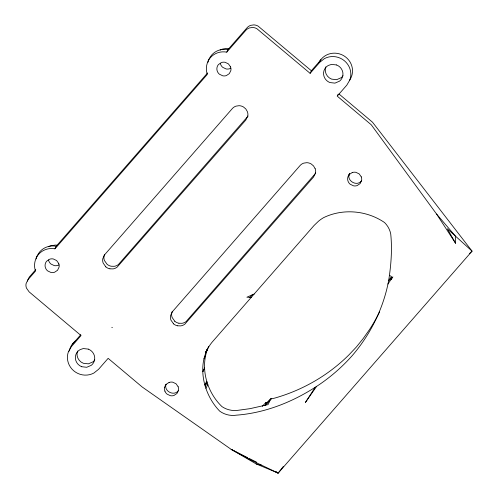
<?xml version="1.0" encoding="UTF-8"?>
<svg xmlns="http://www.w3.org/2000/svg" width="498" height="498" viewBox="0 0 498 498"><rect width="100%" height="100%" fill="white"/><g stroke="black" fill="none" stroke-linecap="round" stroke-linejoin="round"><path stroke-width="0.75" d="M379.65 311.804A179.037 172.439 25.8 0 1 369.342 329.825L363.129 338.634L356.356 347.025L348.936 354.881A179.037 172.439 25.8 0 1 274.361 398.195L270.769 398.96L268.036 404.619L250.027 408.653L238.959 410.178A22.055 20.953 6.1 0 1 221.99 406.636C206.284 391.59 199.493 366.46 208.681 346.278M348.924 175.713L349.608 173.298C345.656 180.401 357.01 187.323 361.604 180.687M388.645 280.741L388.683 280.467C391.079 265.117 392.324 249.423 390.725 233.936A21.887 21.084 25.8 0 0 384.574 222.556C366.951 210.436 342.935 208.245 323.625 217.632A41.844 40.307 25.8 0 0 318.502 221.199L314.026 225.513L211.974 342.325C195.677 362.457 202.674 393.781 219.774 411.205A21.887 21.084 25.8 0 0 236.556 415.151C266.362 412.867 294.76 401.127 319.392 384.549A171.331 153.919 -15.4 0 0 352.161 355.703C370.524 334.407 383.392 308.399 388.645 280.741L392.878 276.876L387.867 284.065M391.528 279.459L392.013 277.355M166.021 384.275C163.593 391.291 174.244 396.651 178.458 390.55M27.309 281.109L29.22 277.125L35.775 269.623M104.406 254.659L104.02 256.096A8.815 8.491 25.8 0 0 104.437 260.547L107.07 264.257A8.902 8.572 25.8 0 0 111.21 266.243L114.266 266.318A8.958 8.628 25.8 0 0 118.4 264.538L247.967 116.221M172.14 311.648L171.748 313.08A8.815 8.491 25.8 0 0 172.165 317.537L174.798 321.247M247.755 116.009L245.844 119.999L117.148 267.115A8.958 8.628 25.8 0 1 113.021 268.895L109.965 268.82M315.483 172.999L313.578 176.989L184.883 324.105A8.958 8.628 25.8 0 1 180.749 325.885L177.693 325.81M36.217 258.935L36.808 256.794M208.021 62.269L208.606 60.134M178.477 390.301L176.952 393.488L173.97 395.462A7.072 6.81 25.8 0 1 170.335 395.68L167.023 394.092A7.034 6.779 25.8 0 1 164.919 391.123M266.081 402.701L265.521 403.915L271.08 398.668L271.391 398.929M349.173 174.406L349.608 173.298M204.578 368.016L202.867 371.62L204.591 368.209M68.431 351.619L71.469 346.521L81.049 335.546L29.114 291.847L26.481 288.137A8.815 8.491 25.8 0 1 26.064 283.686L27.975 279.695L35.532 271.049C33.005 264.394 35.607 257.074 39.828 251.745A17.735 17.081 25.8 0 1 56.199 246.242L207.566 72.969M205.437 353.107L207.012 349.845M36.84 256.713L38.583 254.322A17.735 17.081 25.8 0 1 54.954 248.819L56.199 246.236M226.758 52.147L228.003 49.576L247.02 27.807A8.902 8.572 25.8 0 1 250.743 25.342L253.75 24.9A8.958 8.628 25.8 0 1 258.169 26.164L311.362 70.753L310.117 73.331L256.924 28.741A8.958 8.628 25.8 0 0 252.505 27.477L249.498 27.919A8.902 8.572 25.8 0 0 245.775 30.384L226.758 52.147A17.735 17.081 25.8 0 0 210.38 57.65L208.643 60.046M205.506 352.845L207.081 349.584L205.357 353.337L206.931 350.069M205.674 354.987L203.981 358.846M337.526 95.479L338.148 94.19M206.77 381.294L204.933 385.103L206.869 381.667M205.263 386.467L207.118 382.62M205.935 388.384L207.815 384.5M315.259 387.201L305.411 402.446L316.647 386.311M388.683 280.467L391.503 276.558L389.424 275.344M319.193 62.2L320.949 59.785L311.362 70.753M315.695 173.211L186.128 321.527A8.958 8.628 25.8 0 1 181.994 323.308L178.938 323.233M283.35 466.421L278.17 473.1L256.196 463.937L231.116 449.321L142.179 386.983L108.141 358.342L98.56 369.317L93.885 373.039A17.723 17.069 25.8 0 1 73.754 370.823A17.723 17.069 25.8 0 1 68.45 351.638M54.954 248.813L207.336 74.383C204.809 67.734 207.411 60.407 211.631 55.079A17.735 17.081 25.8 0 1 228.003 49.576M80.782 334.706L72.714 343.944L74.874 341.877M310.117 73.331L319.704 62.362L324.372 58.64A17.723 17.069 25.8 0 1 344.504 60.849A17.723 17.069 25.8 0 1 349.808 80.035L346.795 85.158L337.214 96.126L371.253 124.768L436.603 214.09L455.577 243.267L455.321 235.99L436.603 214.09M249.753 297.655L252.299 294.735M265.092 405.521L271.08 398.668M265.042 405.615L270.632 399.24M262.334 406.349L263.025 405.565A6.935 0.479 -49.9 0 1 264.818 403.648L265.639 402.882M166.114 384.375L169.096 382.402M469.309 253.725L472.067 251.141L372.498 122.191L339.045 94.041M254.173 294.025L246.871 297.225L251.266 297.35M230.798 68.226L229.69 68.712A7.072 6.81 25.8 0 1 226.061 68.929L222.743 67.342A7.034 6.779 25.8 0 1 220.639 64.373A7.072 6.81 25.8 0 1 220.315 63.202M58.994 264.892L57.886 265.372A7.072 6.81 25.8 0 1 54.257 265.596L50.939 264.008A7.034 6.779 25.8 0 1 48.835 261.039A7.072 6.81 25.8 0 1 48.543 259.894M220.153 50.08L222.376 49.121L227.194 48.412A14.193 13.67 25.8 0 1 229.036 48.574M48.35 246.747L50.578 245.788L55.39 245.072A14.193 13.67 25.8 0 1 57.233 245.24M352.242 172.538L349.26 174.505A7.034 6.779 25.8 0 0 347.735 177.699A7.072 6.81 25.8 0 0 348.065 181.253A7.034 6.779 25.8 0 0 350.169 184.229L353.487 185.816A7.072 6.81 25.8 0 0 357.116 185.592L360.098 183.625L361.629 180.432A7.072 6.81 25.8 0 0 361.237 176.877M256.196 463.937L261.674 465.225M81.734 366.727L86.733 367.281L91.271 365.32A9.742 9.381 25.8 0 0 94.134 361.38L94.564 359.799A9.773 9.412 25.8 0 0 94.103 354.9L93.387 353.393A9.742 9.381 25.8 0 0 88.295 349.135M336.524 64.945L331.525 64.391L328.369 65.443A9.742 9.381 25.8 0 0 324.833 68.817A9.723 9.369 25.8 0 0 324.87 78.286A9.742 9.381 25.8 0 0 329.993 82.568L334.967 83.122L339.505 81.168A9.742 9.381 25.8 0 0 342.369 77.221L342.798 75.646A9.773 9.412 25.8 0 0 342.338 70.741L341.622 69.234A9.742 9.381 25.8 0 0 336.499 64.952M88.289 349.104L83.291 348.55L80.134 349.602A9.742 9.381 25.8 0 0 75.397 358.516A9.742 9.381 25.8 0 0 81.759 366.727M247.724 457.712L231.116 449.321L251.596 460.413L278.17 473.1L472.067 251.141L447.341 228.769L455.577 243.267M249.106 458.415L256.719 462.256M274.709 471.351L278.17 473.1L276.234 471.83M111.832 327.323L112.336 327.684M173.553 323.825L170.92 320.108A8.815 8.491 25.8 0 1 170.503 315.657L172.42 311.673L300.026 165.591A8.902 8.572 25.8 0 1 303.755 163.126L306.762 162.684A8.958 8.628 25.8 0 1 311.175 163.948L313.528 165.927L315.066 168.554M105.825 266.835L103.192 263.125A8.815 8.491 25.8 0 1 102.775 258.667L104.686 254.683L232.298 108.601A8.902 8.572 25.8 0 1 236.021 106.136L239.028 105.694A8.958 8.628 25.8 0 1 243.447 106.958L245.8 108.938L247.338 111.564A8.902 8.572 25.8 0 1 247.811 116.015M361.293 176.877L359.189 173.902L355.877 172.314A7.072 6.81 25.8 0 0 352.217 172.569M230.543 66.863L228.439 63.893L225.127 62.306A7.072 6.81 25.8 0 0 221.492 62.524L218.516 64.497A7.034 6.779 25.8 0 0 216.985 67.684A7.072 6.81 25.8 0 0 217.315 71.245A7.034 6.779 25.8 0 0 219.425 74.214L222.737 75.802A7.072 6.81 25.8 0 0 226.372 75.584L229.348 73.611L230.879 70.423A7.072 6.81 25.8 0 0 230.518 66.894M178.147 386.741L176.043 383.771L172.725 382.184A7.072 6.81 25.8 0 0 169.102 382.458M58.745 263.529L56.641 260.554L53.323 258.966A7.072 6.81 25.8 0 0 49.694 259.19L46.712 261.157A7.034 6.779 25.8 0 0 45.181 264.351A7.072 6.81 25.8 0 0 45.517 267.912A7.034 6.779 25.8 0 0 47.621 270.881L50.933 272.468A7.072 6.81 25.8 0 0 54.568 272.244L57.55 270.277L59.075 267.084A7.072 6.81 25.8 0 0 58.714 263.498M69.309 351.059A17.723 17.069 25.8 0 1 75.291 341.03M318.957 62.692A17.716 17.063 25.8 0 1 343.664 55.676A17.716 17.063 25.8 0 1 349.384 80.552M94.794 359.88A9.742 9.381 25.8 0 1 92.933 361.884L88.395 363.845L83.396 363.291A9.742 9.381 25.8 0 1 77.588 351.022M343.029 75.721A9.742 9.381 25.8 0 1 341.167 77.732L336.629 79.686L331.631 79.132A9.742 9.381 25.8 0 1 325.823 66.863M178.875 323.227A8.958 8.628 25.8 0 1 174.705 321.229M109.896 268.814A8.958 8.628 25.8 0 1 105.732 266.816M315.128 168.579A8.902 8.572 25.8 0 1 315.539 173.005M177.63 325.804A8.958 8.628 25.8 0 1 173.46 323.806M164.589 387.625A7.034 6.779 25.8 0 1 166.12 384.431M164.95 391.148A7.072 6.81 25.8 0 1 164.614 387.593M178.122 386.772A7.072 6.81 25.8 0 1 178.452 390.326M265.596 402.919A6.935 0.479 -49.9 0 1 266.038 402.745"/></g></svg>
